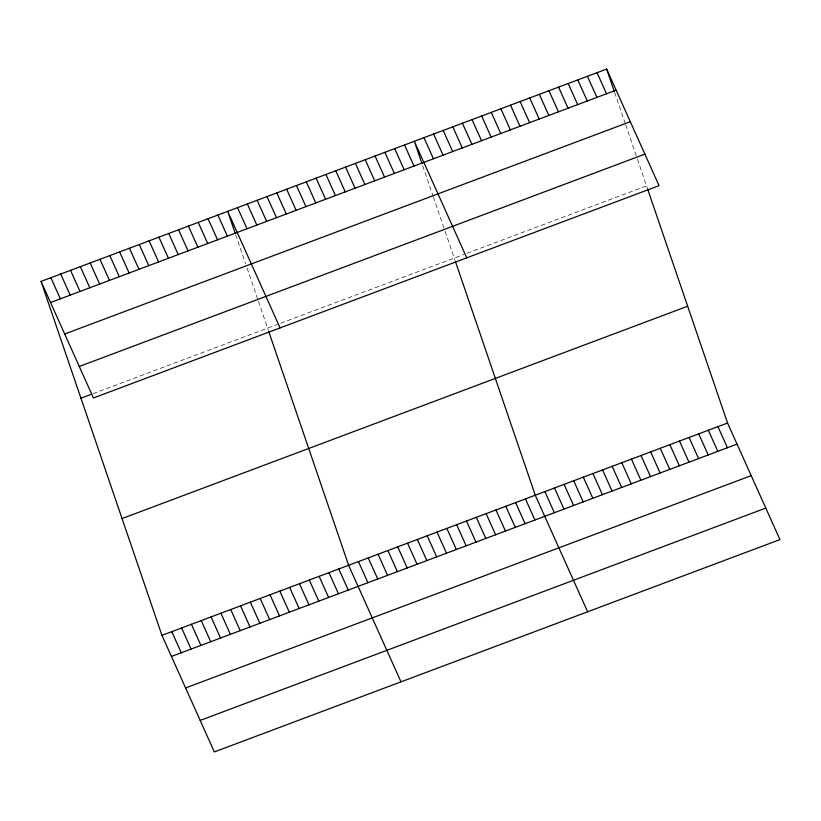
<?xml version="1.0" encoding="UTF-8"?>
<svg xmlns="http://www.w3.org/2000/svg" width="821" height="821" viewBox="0 0 821 821"><rect width="100%" height="100%" fill="white"/><g stroke="black" fill="none" stroke-linecap="round" stroke-linejoin="round"><path stroke-width="0.62" stroke-dasharray="4.11 3.08" d="M92.958 393.7L277.426 324.449M280.7 323.228L463.865 254.459M467.067 253.258L646.558 185.885M614.642 92.445L625.274 123.591M625.653 124.7L637.055 158.073M637.435 159.182L647.728 189.323M422.712 165.739L432.975 195.778M433.355 196.886L444.746 230.26M445.126 231.378L455.029 260.37M235.678 234.703L245.561 263.623M247.08 268.067L258.102 300.332M258.482 301.44L268.385 330.432"/><path stroke-width="1.23" d="M41.05 281.408L606.657 69.077L659.047 185.649L93.44 397.98L41.05 281.408L161.953 635.351L214.343 751.923L779.95 539.592L727.56 423.02L647.728 189.323M50.533 302.518L616.14 90.187M64.695 334.014L630.302 121.693M79.278 366.474L644.885 154.143M80.951 398.206L90.772 394.521M122.052 518.554L687.659 306.223M161.953 635.351L727.56 423.02M171.435 656.461L737.053 444.13M185.597 687.957L751.205 475.636M200.18 720.417L765.788 508.086M597.041 72.689L606.524 93.799M587.426 76.302L596.918 97.401M577.81 79.904L587.302 101.014M568.194 83.516L577.686 104.626M717.944 426.633L727.437 447.743M558.578 87.129L568.07 108.239M708.328 430.245L717.821 451.355M548.962 90.741L558.454 111.841M698.712 433.857L708.205 454.957M539.356 94.343L548.838 115.453M689.096 437.46L698.589 458.57M529.74 97.956L539.223 119.066M679.49 441.072L688.973 462.182M520.124 101.568L529.607 122.668M669.874 444.684L679.357 465.784M510.508 105.18L519.991 126.28M660.258 448.297L669.741 469.396M500.892 108.783L510.375 129.892M650.643 451.899L660.125 473.009M491.276 112.395L500.759 133.505M641.027 455.511L650.509 476.621M481.66 116.007L491.143 137.107M631.411 459.124L640.893 480.223M472.044 119.609L481.527 140.719M621.795 462.726L631.277 483.836M462.428 123.222L471.911 144.332M612.179 466.338L621.661 487.448M452.812 126.834L462.295 147.944M602.563 469.951L612.045 491.05M443.196 130.447L452.679 151.546M592.947 473.563L602.429 494.663M433.58 134.049L443.063 155.159M583.331 477.165L592.813 498.275M423.964 137.661L433.457 158.771M573.715 480.778L583.197 501.888M466.739 257.835L414.348 141.274L421.953 163.523M564.099 484.39L573.592 505.49M404.527 144.958L414.01 166.068M554.483 487.992L563.976 509.102M394.706 148.642L404.189 169.752M544.867 491.605L554.36 512.715M384.885 152.337L394.367 173.436M587.641 611.789L535.251 495.217L455.429 261.509M375.053 156.021L384.546 177.131M525.43 498.901L534.912 520.011M365.232 159.705L374.715 180.815M515.609 502.596L525.091 523.695M355.411 163.4L364.893 184.499M505.787 506.28L515.27 527.39M345.59 167.084L355.072 188.194M495.956 509.964L505.449 531.074M335.758 170.778L345.251 191.878M486.135 513.659L495.617 534.758M325.937 174.463L335.42 195.572M476.313 517.343L485.796 538.453M316.116 178.147L325.598 199.257M466.492 521.027L475.975 542.137M306.295 181.841L315.777 202.941M456.661 524.722L466.154 545.821M296.463 185.525L305.956 206.635M446.84 528.406L456.332 549.516M286.642 189.21L296.124 210.32M437.018 532.09L446.501 553.2M276.821 192.904L286.303 214.004M427.197 535.785L436.68 556.884M266.999 196.588L276.482 217.698M417.366 539.469L426.858 560.579M257.168 200.273L266.661 221.383M407.544 543.153L417.037 564.263M247.347 203.967L256.829 225.067M397.723 546.848L407.206 567.947M237.526 207.651L247.008 228.761M387.902 550.532L397.385 571.642M280.084 327.907L227.704 211.336L235.299 233.585M378.071 554.216L387.563 575.326M217.873 215.03L227.366 236.13M368.249 557.911L377.742 579.01M208.052 218.714L217.534 239.824M358.428 561.595L367.911 582.705M198.23 222.399L207.713 243.509M400.997 681.851L348.607 565.279L268.775 331.581M188.409 226.093L197.892 247.193M338.786 568.974L348.268 590.073M178.578 229.777L188.071 250.887M328.954 572.658L338.447 593.768M168.757 233.462L178.239 254.572M319.133 576.352L328.616 597.452M158.935 237.156L168.418 258.256M309.312 580.037L318.794 601.146M149.114 240.84L158.597 261.95M299.491 583.721L308.973 604.831M139.283 244.525L148.775 265.635M289.659 587.415L299.152 608.515M129.461 248.219L138.954 269.319M279.838 591.099L289.32 612.209M119.64 251.903L129.123 273.013M270.017 594.784L279.499 615.894M109.819 255.588L119.302 276.698M260.195 598.478L269.678 619.578M99.988 259.282L109.48 280.382M250.364 602.162L259.857 623.272M90.166 262.966L99.659 284.076M240.543 605.847L250.025 626.957M80.345 266.651L89.828 287.76M230.722 609.541L240.204 630.641M70.524 270.345L80.006 291.445M220.9 613.225L230.383 634.335M60.692 274.029L70.185 295.139M211.069 616.91L220.562 638.02M50.871 277.724L60.364 298.823M201.248 620.604L210.73 641.704M191.426 624.288L200.909 645.398M181.605 627.973L191.088 649.083M171.774 631.667L181.267 652.767M606.657 69.077L614.262 91.326"/></g></svg>
